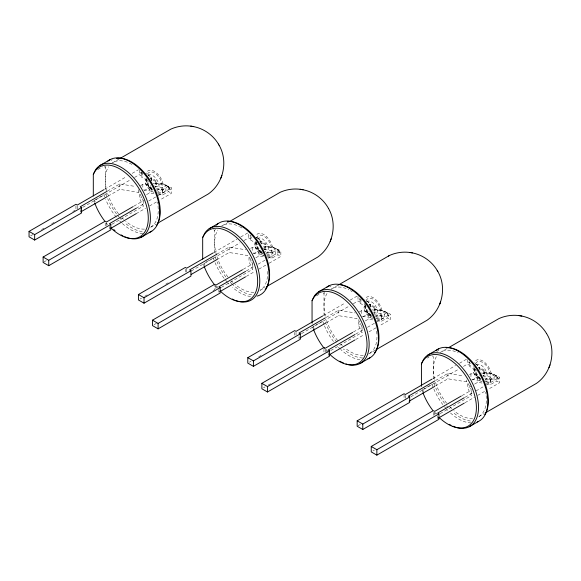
<?xml version="1.0" encoding="UTF-8"?>
<svg xmlns="http://www.w3.org/2000/svg" width="581" height="581" viewBox="0 0 581 581"><rect width="100%" height="100%" fill="white"/><g stroke="black" fill="none" stroke-linecap="round" stroke-linejoin="round"><path stroke-width="0.44" stroke-dasharray="2.9 2.18" d="M249.859 235.821L250.237 236.039M468.606 362.116L468.925 362.152M469.869 362.326L469.121 362.566M155.57 183.356L162.201 183.886L167.771 186.327M156.078 183.669L155.977 183.451M279.374 252.328C278.176 246.417 266.033 247.019 265.147 246.271M265.459 246.729L265.009 246.823M374.324 309.898L374.389 309.419M374.767 309.949L374.367 309.949L377.897 309.738L382.378 310.559L386.518 312.622L388.979 315.853L388.5 314.517M484.06 373.249C488.055 371.963 494.475 373.728 497.43 377.33M170.001 189.951L169.892 189.399M388.638 315.686L388.718 316.217M388.558 315.897L388.66 316.144M497.881 379.161L498.295 378.928M498.055 379.429L497.859 379.001M170.277 189.573C169.608 184.446 157.095 181.715 155.94 183.807M498.222 378.935L497.706 377.752M151.779 180.466L150.951 177.387L147.937 174.772M261.152 243.613L260.586 240.955M365.267 304.321L365.238 305.468M140.747 172.542L140.863 173.131L142.519 172.993M469.005 362.319L469.027 362.58M374.411 309.441L374.317 309.876M359.98 298.939L359.312 299.048M261.152 243.606L261.159 244.02M370.649 307.131C371.208 304.524 369.029 302.047 366.778 300.907M480.029 370.242L480.015 368.528M279.65 252.706L278.51 250.513M261.276 243.984L260.971 241.318L259.409 239.19M370.395 307.029L370.337 304.967M155.585 183.182L156.013 183.349M141.067 173.029L140.718 173.036M153.885 183.763L159.92 184.402A14.554 8.403 0 0 0 163.159 184.119L165.912 185.709L165.912 191.134L163.159 189.544L163.029 189.972A12.738 7.357 60 0 1 157.778 193.4M263.2 246.889L269.293 247.55A14.554 8.403 0 0 0 272.533 247.266L275.285 248.85L275.285 254.282L272.533 252.691L272.402 253.12A12.738 7.357 60 0 1 267.158 256.541M371.949 309.869L378.667 310.697A14.554 8.403 0 0 0 381.906 310.414L384.658 311.997L384.658 317.429L381.906 315.839L381.775 316.267A12.738 7.357 60 0 1 377.047 319.732M484.126 373.162L484.111 372.748L483.813 373.176M481.322 373.017L488.047 373.844A14.554 8.403 0 0 0 491.279 373.554L494.032 375.144L494.032 380.577L491.279 378.986L491.156 379.415A12.738 7.357 60 0 1 486.42 382.879M388.856 316.064L388.667 315.694M145.911 173.603L146.092 173.153M204.817 265.691L203.982 263.316L213.35 257.92M322.695 321.133L323.508 323.457A41.418 23.915 60 0 0 333.479 341.475M422.714 389.633L432.097 384.208M265.437 246.86L265.03 246.729M468.693 361.978L469.891 362.137M151.83 180.974L151.38 177.721L148.032 174.612M97.731 169.55L102.394 166.856M119.105 159.005L112.438 162.847A37.453 21.628 60 0 1 133.412 165.367M104.74 189.21L126.709 176.522M132.207 173.356L138.481 169.732M107.398 191.098L119.809 183.93L135.656 186.516M30.611 235.908L32.957 234.55M41.556 229.589L44.686 227.781M51.716 223.721L54.846 221.913M72.828 211.535L75.167 210.184M94.594 200.191L103.977 194.773L104.762 197.162M82.771 207.323L130.638 179.689M134.56 177.423L139.266 174.707L142.229 176.413L142.229 172.797M108.175 196.073L119.809 189.355L138.293 192.376L139.81 191.505M141.321 172.412L141.321 176.936L142.229 176.413M156.267 180.778L151.06 177.771L150.167 178.287L155.367 181.294L156.267 180.778L156.267 186.777L155.367 187.3M140.566 185.637L142.832 184.33L150.595 185.6M144.204 190.546L149.557 187.452L152.164 187.881M112.01 224.222L143.304 206.153L139.614 198.622L141.909 197.3M146.499 194.65L149.557 192.885L154.771 193.734M154.909 186.305L162.673 187.576L165.912 185.709M133.913 206.146L143.304 200.721L139.614 193.197L139.614 198.622M156.507 188.593L162.593 189.588L168.519 186.167L171.482 187.874L171.482 193.306L159.71 200.096M136.172 208.259L144.8 203.277M148.721 201.011L157.357 196.029M158.141 195.579L171.482 187.874M157.502 192.158L162.673 193.001L165.912 191.134M43.909 262.009L46.269 260.644M158.25 194.308L162.593 195.013L168.519 191.592L171.482 193.306M136.172 213.692L145.584 208.252M149.506 205.986L156.572 201.912M150.661 227.236L156.144 224.07M228.478 222.145L221.811 225.994A37.453 21.628 60 0 1 238.907 226.321M214.113 252.357L236.874 239.219M240.795 236.954L248.639 232.422M216.771 254.238L229.183 247.07L245.908 249.808M139.985 299.055L141.553 298.147M144.676 296.346L147.806 294.538M165.781 284.16L168.127 282.802M191.36 270.92L240.011 242.836M243.933 240.57L248.639 237.854L251.602 239.561L251.602 236.845M216.771 259.671L229.183 252.503L247.666 255.524L247.666 253.715M250.694 236.467L250.694 240.084L251.602 239.561M259.54 241.435L260.433 240.919L265.64 243.918L265.64 249.924L264.74 250.44L264.74 244.441L260.288 241.863M250.694 248.348L252.205 247.477L259.968 248.748M264.74 244.441L265.64 243.918M253.577 253.694L258.93 250.6L260.673 250.883M221.383 287.37L252.677 269.301L248.988 261.77L251.282 260.448M255.872 257.797L258.93 256.032L263.28 256.744M264.282 249.452L272.046 250.723L275.285 248.85M243.286 269.293L252.677 263.868L248.988 256.344L248.988 261.77M269.083 263.244L280.855 256.446L280.855 251.021L277.892 249.314L271.966 252.735L265.016 251.595M246.329 270.957L254.173 266.425M258.095 264.159L265.161 260.085M268.299 258.269L280.855 251.021M154.067 324.699L156.427 323.341M213.009 290.674L214.578 289.766L214.578 286.142M267.623 257.448L271.966 258.16L277.892 254.739L280.855 256.446M246.329 276.382L254.957 271.4M258.879 269.134L268.299 263.694M260.034 290.384L265.132 287.442M316.478 295.838L319.586 294.044M337.851 285.293L331.185 289.142A37.453 21.628 60 0 1 348.832 289.745M323.486 315.505L345.463 302.817M350.169 300.101L357.228 296.019M326.144 317.386L338.556 310.218L355.281 312.956M249.358 362.195L250.927 361.295M258.741 356.785L261.087 355.427M312.055 324.953L313.37 326.515L321.918 321.584M301.517 333.617L349.384 305.984M353.306 303.718L358.012 300.994L360.975 302.708L360.975 299.992M326.144 322.818L338.556 315.65L357.039 318.671L357.039 315.955M360.067 298.707L360.067 303.231L360.975 302.708M375.014 307.066L369.814 304.066L368.913 304.582L374.113 307.581L375.014 307.066L375.014 313.072L374.113 313.587L374.113 307.581M359.312 311.932L361.578 310.624L369.342 311.888M374.36 309.767L380.235 309.847L385.595 311.772M362.951 316.841L368.303 313.747L370.046 314.03M330.756 350.517L362.05 332.441L358.361 324.917L360.656 323.595M365.246 320.944L368.303 319.18L373.518 320.029M373.656 312.6L381.419 313.863L384.658 311.997M353.444 331.983L362.05 327.016L358.361 319.492L358.361 324.917M374.389 314.742L381.339 315.882L387.266 312.455L390.229 314.168L390.229 319.594L379.24 325.941M355.703 334.097L362.762 330.023M367.468 327.306L376.103 322.324M376.887 321.867L390.229 314.168M376.248 318.446L381.419 319.296L384.658 317.429M263.447 387.847L265.016 386.939M268.161 385.123L270.514 383.765M376.996 320.596L381.339 321.308L387.266 317.887L390.229 319.594M355.703 339.529L364.331 334.547M369.044 331.824L376.103 327.749M368.623 353.982L374.89 350.365M427.405 358.092L428.96 357.192M447.225 348.44L440.558 352.289A37.453 21.628 60 0 1 458.206 352.885M432.86 378.645L455.62 365.507M459.542 363.248L466.601 359.167M435.518 380.533L447.929 373.365L463.776 375.958M357.954 425.793L361.077 423.992M410.89 396.765L458.758 369.124M463.464 366.408L467.385 364.142L470.349 365.856L470.349 363.14M435.518 385.966L447.929 378.797L466.412 381.819L467.93 380.94M469.441 361.854L469.441 366.379L470.349 365.856M484.387 370.213L479.187 367.214L478.286 367.729L483.486 370.729L484.387 370.213L484.387 376.219L483.486 376.735M469.441 374.643L470.951 373.765L479.579 375.181M483.741 372.966C488.207 371.891 493.944 373.438 497.249 376.8M472.324 379.989L477.676 376.895L480.284 377.323M440.129 413.657L471.423 395.588L467.734 388.064L470.792 386.3M474.619 384.092L477.676 382.32L482.891 383.177M483.029 375.74L490.792 377.011L494.032 375.144M462.04 395.581L471.423 390.163L467.734 382.639L467.734 388.064M484.634 378.028L490.713 379.023L496.639 375.602L499.602 377.316L499.602 382.741L487.829 389.539M465.076 397.244L472.919 392.712M476.057 390.904L485.476 385.464M486.261 385.014L499.602 377.316M372.82 450.994L374.389 450.086M486.37 383.743L490.713 384.455L496.639 381.034L499.602 382.741M465.076 402.677L474.488 397.237M477.633 395.429L487.045 389.989M478.78 416.679L483.879 413.737M140.776 172.731L141.771 172.702M250.15 235.871L250.564 235.792M359.523 299.019L359.959 299.121M278.502 250.505C275.241 247.201 269.279 245.451 264.943 246.729M250.556 235.973L250.171 235.639M485.425 379.182L488.047 379.27A14.554 8.403 0 0 0 491.279 378.986M156.587 189.675L159.92 189.834A14.554 8.403 0 0 0 163.159 189.544M265.96 252.815L269.293 252.982A14.554 8.403 0 0 0 272.533 252.691M375.333 315.962L378.667 316.122A14.554 8.403 0 0 0 381.906 315.839M360.496 299.179L361.266 299.288M143.696 189.9L153.188 191.454M253.069 253.047L262.561 254.594M266.875 255.306L272.046 256.148M362.442 316.195L372.799 317.887M471.816 379.335L481.308 380.889M485.622 381.594L490.792 382.443L490.792 377.011M153.195 183.581L153.827 183.741M371.23 315.084L370.475 314.822A21.083 12.172 0 0 1 369.763 314.532L369.603 314.466A15.113 8.722 0 0 1 366.945 312.948L366.778 312.81A21.083 12.172 0 0 1 366.284 312.404L364.505 310.08L364.026 307.669A14.554 8.403 0 0 1 364.519 305.802L360.067 303.231M261.61 251.849L261.101 251.675A21.083 12.172 0 0 1 260.39 251.384L260.165 251.29A15.113 8.722 0 0 1 257.572 249.801L257.405 249.663A21.083 12.172 0 0 1 256.911 249.256L255.132 246.932L254.652 244.521A14.554 8.403 0 0 1 255.146 242.655L250.694 240.084M479.986 378.013L479.848 377.962A21.083 12.172 0 0 1 479.136 377.679L478.911 377.585A15.113 8.722 0 0 1 476.318 376.096L476.151 375.958A21.083 12.172 0 0 1 475.657 375.544L474.837 374.709M263.818 255.756C259.496 254.209 256.032 250.491 254.805 246.061M153.95 192.42C149.477 190.583 145.635 186.312 145.279 181.381A14.554 8.403 0 0 1 145.773 179.507L141.321 176.936M372.697 318.708C368.594 317.081 365.362 313.464 364.178 309.208M482.07 381.855C477.604 380.025 473.747 375.747 473.399 370.816A14.554 8.403 0 0 1 473.893 368.95L469.441 366.379M150.791 188.142L151.016 188.244A21.083 12.172 0 0 0 151.728 188.527M256.185 237.164L258.48 238.435M256.112 237.331L256.729 237.614A10.865 6.275 60 0 1 269.272 241.834A10.865 6.275 60 0 1 266.664 254.848M475.556 363.742L478.555 365.877L480.015 368.521M475.476 363.909L478.773 366.415L479.928 369.458M262.43 253.36L262.837 253.585M154.778 185.92L156.267 186.777M263.411 248.639L265.64 249.924M482.898 375.362L484.387 376.219M366.684 301.067L369.051 302.861L370.344 304.981M257.31 237.919L257.862 238.246A8.875 5.127 60 0 1 266.715 243.628A8.875 5.127 60 0 1 266.439 253.708M170.08 189.406L168.991 187.481M385.595 311.772L388.493 314.51M257.862 238.246L260.586 240.962M480.102 378.972L476.464 375.072L474.662 369.552M370.729 315.824L366.851 311.51L365.289 306.405M261.356 252.684L257.717 248.777L255.916 243.257M151.982 189.537L148.337 185.629L146.543 180.117M145.432 182.913L147.538 186.109A21.083 12.172 0 0 0 148.032 186.516L148.206 186.654M258.48 238.435L259.402 239.19M148.155 181.185L148.032 181.09A21.083 12.172 0 0 1 147.661 180.785M167.764 186.327L168.991 187.481M475.657 370.119L474.837 369.276M256.911 243.824L254.725 240.251M147.451 180.597L145.555 177.873M279.279 253.105L279.141 252.895M432.525 355.942L433.382 356.959L433.382 380.33M323.152 292.795L324.009 293.812L324.009 316.318M213.779 229.648L214.636 230.664L214.636 253.178M104.406 166.5L105.263 167.517L105.263 190.895M474.83 369.269L473.413 366.153M474.83 374.701L473.551 372.356M497.256 376.808L498.396 378.87M497.43 377.33L497.706 377.752M432.068 384.281L432.881 386.605A41.418 23.915 60 0 0 442.86 404.623M422.743 389.662L423.564 391.986M313.37 326.515L314.19 328.839M213.321 257.986L214.135 260.31M94.623 200.22L95.168 201.774M491.279 373.554L491.156 372.987A12.738 7.357 60 0 0 482.869 361.019A12.738 7.357 60 0 0 474.212 362.588M473.893 368.95L474.023 369.523A12.738 7.357 60 0 0 481.46 380.918M381.906 310.407L381.775 309.84A12.738 7.357 60 0 0 373.496 297.871A12.738 7.357 60 0 0 364.839 299.44M364.519 305.802L364.65 306.376A12.738 7.357 60 0 0 372.646 318.156M272.533 247.266L272.402 246.693A12.738 7.357 60 0 0 264.406 234.906A12.738 7.357 60 0 0 255.691 235.828M255.146 242.655L255.277 243.228A12.738 7.357 60 0 0 262.714 254.623M163.159 184.119L163.029 183.545A12.738 7.357 60 0 0 154.466 171.417A12.738 7.357 60 0 0 145.896 173.654M145.773 179.507L145.896 180.081A12.738 7.357 60 0 0 153.34 191.483M364.098 303.398L366.284 306.971A21.083 12.172 0 0 0 366.778 307.385M496.639 375.602L496.639 381.034M490.713 379.023L490.713 384.455M483.486 370.729L483.486 375.878M479.187 367.214L479.187 368.928M477.676 376.895L477.676 382.32M471.423 391.064L471.423 395.588M470.951 373.765L470.951 377.389M467.385 359.617L467.385 364.142M466.412 380.01L466.412 381.819M447.929 373.365L447.929 378.797M437.609 415.814L437.609 418.531M434.653 412.299L434.653 415.016M433.324 412.437L433.324 416.054M405.4 395.407L405.4 399.931M404.071 394.644L404.071 398.261M387.266 312.455L387.266 317.887M381.419 313.863L381.419 319.296M381.339 315.882L381.339 321.308M369.814 304.066L369.814 306.637M368.303 313.747L368.303 319.18M362.05 327.016L362.05 332.441M361.578 310.624L361.578 314.241M358.012 296.477L358.012 300.994M338.556 310.218L338.556 315.65M328.236 352.674L328.236 355.383M325.28 349.152L325.28 351.868M323.951 349.29L323.951 352.006M298.983 336.69L298.983 338.498M296.027 332.267L296.027 336.784M294.698 332.405L294.698 335.121M277.892 249.314L277.892 254.739M272.046 250.723L271.966 258.16M260.433 240.919L260.433 242.633M258.93 250.6L258.93 256.032M252.677 263.868L252.677 269.301M252.205 247.477L252.205 252.001M248.639 234.23L248.639 237.854M229.183 247.07L229.183 252.503M218.863 289.527L218.863 292.236M215.907 286.005L215.907 288.721M186.654 269.119L186.654 273.644M185.324 269.257L185.324 271.973M168.519 186.167L168.519 191.592M162.673 187.576L162.673 193.001M162.593 189.588L162.593 195.013M155.367 181.294L155.367 186.436M151.06 177.771L151.06 180.35M149.557 187.452L149.557 192.885M143.304 200.721L143.304 206.153M142.832 184.33L142.832 187.946M139.266 170.182L139.266 174.707M138.293 189.667L138.293 192.376M119.809 183.93L119.809 189.355M109.489 226.379L109.489 229.096M106.534 222.857L106.534 225.573M105.205 223.002L105.205 226.619M80.236 209.487L80.236 212.203M77.28 205.972L77.28 210.496M75.951 206.11L75.951 208.826M144.502 229.096A37.453 21.628 60 0 1 125.699 221.216M123.564 219.291A37.453 21.628 60 0 1 121.995 217.737M118.502 213.772A37.453 21.628 60 0 1 107.783 194.119M107.122 191.97A37.453 21.628 60 0 1 108.538 166.798M157.4 202.137A37.453 21.628 60 0 1 157.654 203.532M158.025 206.27A37.453 21.628 60 0 1 151.053 227.011M142.236 231.572A40.285 23.262 60 0 1 124.661 222.705M121.262 219.458A40.285 23.262 60 0 1 119.613 217.693M119.083 217.083A40.285 23.262 60 0 1 118.023 215.834M116.483 213.895A40.285 23.262 60 0 1 107.696 198.673M106.781 196.363A40.285 23.262 60 0 1 105.967 194.054M105.263 167.517A40.285 23.262 60 0 1 105.967 166.043M110.978 160.421A40.285 23.262 60 0 1 112.242 159.695M142.897 233.489A41.418 23.915 60 0 1 121.966 223.184M121.378 222.632A41.418 23.915 60 0 1 119.65 220.911M116.316 217.185A41.418 23.915 60 0 1 105.698 199.537M107.659 224.593A40.285 23.262 60 0 1 106.069 222.734M94.543 202.5A40.285 23.262 60 0 1 94.013 200.953M148.191 175.201A8.875 5.127 60 0 1 157.342 180.48A8.875 5.127 60 0 1 156.768 190.691M152.375 189.805A8.875 5.127 60 0 1 146.506 178.73M147.516 174.031A10.865 6.275 60 0 1 159.898 178.687A10.865 6.275 60 0 1 157.734 191.737M152.556 189.312A10.865 6.275 60 0 1 152.091 188.89M151.634 188.433A10.865 6.275 60 0 1 146.92 179.13M150.784 188.15A15.113 8.722 0 0 1 148.199 186.654M148.823 181.657A15.113 8.722 0 0 1 148.678 181.562M480.886 379.487A8.875 5.127 60 0 1 474.626 368.165M476.311 364.636A8.875 5.127 60 0 1 485.324 369.676A8.875 5.127 60 0 1 485.186 380.003M475.636 363.466A10.865 6.275 60 0 1 488.345 368.717A10.865 6.275 60 0 1 484.961 381.063M480.676 378.747A10.865 6.275 60 0 1 475.142 369.167M477.095 371.194A15.113 8.722 0 0 1 476.943 371.099M476.485 370.787A15.113 8.722 0 0 1 476.318 370.663L476.151 370.525A21.083 12.172 0 0 1 475.977 370.38M472.629 418.538A37.453 21.628 60 0 1 453.819 410.651M451.684 408.726A37.453 21.628 60 0 1 450.115 407.172M446.622 403.207A37.453 21.628 60 0 1 435.452 382.124M434.675 379.277A37.453 21.628 60 0 1 437.508 355.071M485.651 392.269A37.453 21.628 60 0 1 485.883 393.657M486.144 395.705A37.453 21.628 60 0 1 479.172 416.454M471.024 422.932A41.418 23.915 60 0 1 450.086 412.619M447.769 410.353A41.418 23.915 60 0 1 446.636 409.147M446.077 408.53A41.418 23.915 60 0 1 444.443 406.62M470.356 421.007A40.285 23.262 60 0 1 452.781 412.14M447.74 407.128A40.285 23.262 60 0 1 446.666 405.901M444.603 403.33A40.285 23.262 60 0 1 435.815 388.108M434.9 385.806A40.285 23.262 60 0 1 434.087 383.496M436.818 351.73A40.285 23.262 60 0 1 439.098 349.864M435.786 414.035A40.285 23.262 60 0 1 434.711 412.8M422.663 391.935A40.285 23.262 60 0 1 422.133 390.396M436.759 413.912A41.418 23.915 60 0 1 435.656 412.648M363.256 355.39A37.453 21.628 60 0 1 345.528 348.397M342.311 345.586A37.453 21.628 60 0 1 340.742 344.032M337.735 340.655A37.453 21.628 60 0 1 326.079 318.976M325.302 316.129A37.453 21.628 60 0 1 328.134 291.923M350.496 290.638A37.453 21.628 60 0 1 352.159 291.662M376.604 331.199A37.453 21.628 60 0 1 376.924 334.562M376.975 337.154A37.453 21.628 60 0 1 369.799 353.306M362.624 357.99A40.285 23.262 60 0 1 343.407 348.992M336.769 342.129A40.285 23.262 60 0 1 324.714 320.349M324.009 293.812A40.285 23.262 60 0 1 324.714 292.337M329.725 286.716A40.285 23.262 60 0 1 330.988 285.983M359.959 359.654A41.418 23.915 60 0 1 340.713 349.471M340.125 348.92A41.418 23.915 60 0 1 338.396 347.206M328.054 352.652A40.285 23.262 60 0 1 324.815 349.028M313.29 328.788A40.285 23.262 60 0 1 312.76 327.248M327.386 350.764A41.418 23.915 60 0 1 326.282 349.501M366.676 301.684A8.875 5.127 60 0 1 375.951 306.528A8.875 5.127 60 0 1 375.515 316.986M371.913 316.551A8.875 5.127 60 0 1 365.289 304.589M366.066 300.726A10.865 6.275 60 0 1 378.645 304.974A10.865 6.275 60 0 1 376.038 317.996M371.303 315.599A10.865 6.275 60 0 1 365.769 306.02M251.609 294.712A40.285 23.262 60 0 1 232.32 284.276M231.754 283.731A40.285 23.262 60 0 1 230.635 282.606M225.856 277.035A40.285 23.262 60 0 1 217.069 261.813M216.154 259.511A40.285 23.262 60 0 1 215.34 257.201M214.636 230.664A40.285 23.262 60 0 1 215.34 229.19M253.875 292.243A37.453 21.628 60 0 1 235.073 284.356M232.937 282.439A37.453 21.628 60 0 1 231.369 280.884M227.875 276.919A37.453 21.628 60 0 1 216.706 255.829M216.495 255.117A37.453 21.628 60 0 1 217.911 229.945M239.459 226.597A37.453 21.628 60 0 1 242.785 228.515M267.55 271.414A37.453 21.628 60 0 1 260.426 290.159M217.033 287.74A40.285 23.262 60 0 1 215.442 285.881M203.916 265.64A40.285 23.262 60 0 1 203.386 264.101M250.585 296.506A41.418 23.915 60 0 1 232.516 287.392M229.023 284.058A41.418 23.915 60 0 1 227.89 282.853M227.331 282.235A41.418 23.915 60 0 1 215.072 262.685M218.013 287.624A41.418 23.915 60 0 1 216.909 286.353M262.932 253.592A8.875 5.127 60 0 1 262.532 253.403M262.14 253.193A8.875 5.127 60 0 1 255.88 241.878M263.839 255.357A12.738 7.357 60 0 1 263.273 255.015M262.401 252.851A10.865 6.275 60 0 1 256.533 243.49M256.395 242.88A10.865 6.275 60 0 1 256.214 241.681M257.23 244.093A21.083 12.172 0 0 0 257.405 244.238L257.579 244.369A15.113 8.722 0 0 0 257.891 244.601"/><path stroke-width="0.87" d="M157.712 223.162L208.274 193.974C223.467 183.473 228.398 161.198 219.102 145.25M266.694 286.535L317.647 257.122C332.84 246.62 337.772 224.346 328.476 208.397M376.067 349.682L427.02 320.269C442.214 309.767 447.145 287.493 437.849 271.545M485.048 413.055L536.394 383.416C552.008 372.653 556.692 349.515 546.539 333.509M220.845 178.214L221.339 176.922M221.434 176.668L221.906 175.418M330.219 241.362L330.712 240.069M330.807 239.815L331.279 238.566M439.592 304.509L440.086 303.209M440.18 302.962L440.652 301.706M548.965 367.657L549.459 366.357M549.553 366.11L550.025 364.853M93.309 195.971L93.309 174.423L95.444 169.964A41.418 23.915 60 0 1 145.33 196.051A41.418 23.915 60 0 1 124.777 236.743M202.682 259.119L202.682 237.571L204.817 233.104A41.418 23.915 60 0 1 254.18 258.022A41.418 23.915 60 0 1 235.973 300.609M312.055 323.159L312.055 300.711L314.19 296.252A41.418 23.915 60 0 1 363.372 320.777A41.418 23.915 60 0 1 345.942 363.96M421.428 386.307L421.428 363.859L423.564 359.399A41.418 23.915 60 0 1 473.457 385.486A41.418 23.915 60 0 1 452.897 426.185M99.758 165.592L110.383 159.463M120.282 158.322L170.836 129.135C177.459 126.15 184.976 125.155 192.144 126.346M106.621 191.541L80.236 206.778L81.565 207.54L81.565 212.966L34.657 240.047L29.05 236.808L29.05 231.383L75.951 204.301L77.28 205.064L103.955 189.66M29.05 231.383L34.657 234.615L81.565 207.54M81.013 211.753L107.398 196.523M136.172 208.259L109.489 223.663L110.818 224.426L110.818 229.858L48.731 265.699L43.125 262.459L43.125 257.034L105.205 221.187L106.534 221.957L133.136 206.596M43.125 257.034L48.731 260.273L110.818 224.426M111.058 228.188L136.172 213.692M141.161 237.302L151.779 231.173M209.131 228.74L218.449 223.358M229.263 221.695L280.209 192.282C286.832 189.297 294.349 188.302 301.517 189.493M216.771 254.238L189.609 269.918L190.938 270.688L190.938 276.113L144.03 303.195L138.423 299.956L138.423 294.523L185.324 267.449L186.654 268.211L213.329 252.808M138.423 294.523L144.03 297.762L190.938 270.688M191.164 274.457L216.771 259.671M245.545 271.407L218.863 286.811L220.192 287.573L220.192 293.006L158.105 328.846L152.498 325.607L152.498 320.175L214.578 284.334L215.907 285.104L242.509 269.744M152.498 320.175L158.105 323.414L220.192 287.573M219.647 291.785L245.545 276.839M318.504 291.887L329.129 285.75M338.244 285.068L389.582 255.429C396.206 252.445 403.722 251.45 410.89 252.641M388.406 256.105L389.582 255.429M325.367 317.836L298.983 333.066L300.312 333.835L300.312 339.26L253.41 366.342L247.796 363.103L247.796 357.671L294.698 330.596L296.027 331.359L322.702 315.955M247.796 357.671L253.41 360.91L300.312 333.835M299.76 338.048L325.367 323.261M354.918 334.554L328.236 349.958L329.565 350.721L329.565 356.153L267.485 391.993L261.871 388.754L261.871 383.322L323.951 347.482L325.28 348.244L352.66 332.434M261.871 383.322L267.485 386.561L329.565 350.721M329.02 354.933L354.918 339.979M359.908 363.597L370.525 357.46M427.877 355.035L438.502 348.898M448.401 347.765L498.956 318.577C505.579 315.592 513.096 314.597 520.264 315.788M434.741 380.983L408.356 396.213L409.685 396.976L409.685 402.408L362.784 429.482L357.17 426.251L357.17 420.818L404.071 393.736L405.4 394.506L432.075 379.102M357.17 420.818L362.784 424.057L409.685 396.976M409.133 401.195L434.741 386.409M464.292 397.702L437.609 413.106L438.938 413.868L438.938 419.293L376.858 455.141L371.244 451.902L371.244 446.469L433.324 410.629L434.653 411.392L461.256 396.031M371.244 446.469L376.858 449.709L438.938 413.868M438.394 418.08L464.292 403.127M469.281 426.744L478.599 421.363M192.405 126.397C203.125 128.096 212.915 134.785 218.449 144.117M301.779 189.544C312.956 191.302 323.101 198.506 328.505 208.448M411.152 252.684C421.871 254.384 431.661 261.072 437.195 270.412M520.525 315.832C531.252 317.531 541.034 324.22 546.568 333.559M190.771 126.128L193.727 126.607M300.145 189.268L303.1 189.755M409.518 252.415L412.474 252.902M518.891 315.563L521.847 316.049M437.166 270.361L437.878 271.596M218.42 144.066L219.131 145.301M376.858 449.709L376.858 455.141M362.784 424.057L362.784 429.482M267.485 386.561L267.485 391.993M253.41 360.91L253.41 366.342M158.105 323.414L158.105 328.846M144.03 297.762L144.03 303.195M48.731 260.273L48.731 265.699M34.657 234.615L34.657 240.047M107.863 161.104A41.418 23.915 60 0 1 151.14 183.734A41.418 23.915 60 0 1 149.099 232.531M116.483 158.344A40.285 23.262 60 0 1 151.249 182.209A40.285 23.262 60 0 1 156.71 225.188M93.309 174.423A40.285 23.262 60 0 1 129.723 176.74A40.285 23.262 60 0 1 146.695 228.18A40.285 23.262 60 0 1 110.986 228.035M104.529 220.795A40.285 23.262 60 0 1 94.826 203.27M122.947 235.886A41.418 23.915 60 0 1 121.109 234.891M115.016 230.635A41.418 23.915 60 0 1 113.825 229.626M421.428 363.859A40.285 23.262 60 0 1 457.85 366.175A40.285 23.262 60 0 1 474.815 417.623A40.285 23.262 60 0 1 439.113 417.47M432.649 410.23A40.285 23.262 60 0 1 422.946 392.705M451.067 425.328A41.418 23.915 60 0 1 449.229 424.333M435.982 350.539A41.418 23.915 60 0 1 479.26 373.169A41.418 23.915 60 0 1 477.219 421.966M446.143 347.62A40.285 23.262 60 0 1 480.008 372.741A40.285 23.262 60 0 1 484.83 414.631M312.055 300.711A40.285 23.262 60 0 1 348.477 303.035A40.285 23.262 60 0 1 365.442 354.475A40.285 23.262 60 0 1 329.732 354.33M324.292 348.389A40.285 23.262 60 0 1 313.573 329.558M343.524 363.038A41.418 23.915 60 0 1 341.693 362.181M341.083 361.861A41.418 23.915 60 0 1 339.856 361.186M326.609 287.399A41.418 23.915 60 0 1 369.886 310.029A41.418 23.915 60 0 1 367.846 358.818M338.367 284.458A40.285 23.262 60 0 1 371.862 311.808A40.285 23.262 60 0 1 374.542 352.732M202.682 237.571A40.285 23.262 60 0 1 239.096 239.888A40.285 23.262 60 0 1 256.068 291.328A40.285 23.262 60 0 1 220.359 291.183M214.919 285.242A40.285 23.262 60 0 1 204.2 266.41M227.396 221.325A40.285 23.262 60 0 1 261.886 247.55A40.285 23.262 60 0 1 265.168 289.585M234.15 299.89A41.418 23.915 60 0 1 232.32 299.033M216.11 225.275A41.418 23.915 60 0 1 260.513 246.881A41.418 23.915 60 0 1 257.02 296.136"/></g></svg>
